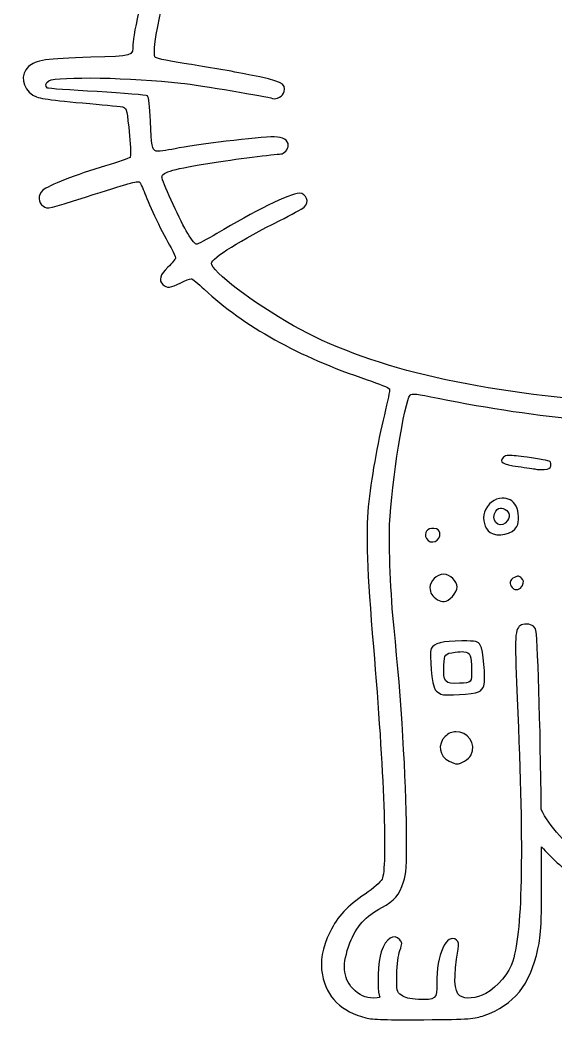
# Model space of a CAD drawing. Header units: millimetres. Extents: x -296 to 1, y -245 to 310.
# Drawn here: x -232.1 to -149.2, y -244.4 to -89.6 of the extents above; entities that cross this region are included whole.
import ezdxf

# ---------------------------------------------------------------- set-up
doc = ezdxf.new("R2010")
doc.units = ezdxf.units.MM
doc.layers.add('Layer_2', color=7, linetype='CONTINUOUS')

msp = doc.modelspace()

# ---------------------------------------------------------------- linework, layer by layer
at = {"layer": 'Layer_2', "color": 7}
for points in [[(-156.28565, -156.99443)], [(-157.40444, -163.59915)], [(-157.66283, -165.13342)], [(-167.98209, -168.30069)], [(-166.47831, -175.3938)], [(-154.863, -175.70696)], [(-163.64024, -185.71407)], [(-163.32294, -187.37453)], [(-164.57145, -199.76442)]]:
    msp.add_lwpolyline(points, close=True, dxfattribs=at)
msp.add_lwpolyline([(-178.5174, -244.08777), (-178.51688, -244.08777)], dxfattribs=at)
for points in [[(-211.16093, -95.34491), (-211.98657, -94.57876), (-209.21241, -82.295706), (-206.83148, -76.175022)], [(-211.4027, -79.746897), (-212.71481, -83.634808), (-214.63247, -91.72359), (-214.63247, -93.36984)], [(-214.63247, -93.36984), (-214.63247, -95.16817), (-214.51115, -95.13187), (-221.17058, -95.33044)], [(-221.17058, -95.33044), (-228.11493, -95.5375), (-229.6992, -95.77386), (-230.80306, -96.76963)], [(-206.0336, -96.39808), (-208.65297, -96.00489), (-210.96048, -95.53092), (-211.16093, -95.34491)], [(-230.80306, -96.76963), (-232.1384, -97.97422), (-231.81275, -100.0877), (-230.12093, -101.19623)], [(-196.64089, -98.03054), (-199.18751, -97.52569), (-203.41423, -96.79128), (-206.0336, -96.39808)], [(-227.89738, -100.09811), (-228.28379, -99.8593), (-228.15174, -99.2254), (-227.66328, -98.97466)], [(-227.66328, -98.97466), (-226.27385, -98.26142), (-214.66519, -98.4623), (-207.22319, -99.32813)], [(-191.18954, -100.63451), (-190.87291, -99.37295), (-191.58434, -99.03297), (-196.64089, -98.03054)], [(-220.17123, -100.65466), (-224.29492, -100.42619), (-227.77148, -100.17591), (-227.89738, -100.09811)], [(-207.22319, -99.32813), (-204.18339, -99.68179), (-193.77623, -101.41971), (-193.0008, -101.70318)], [(-193.0008, -101.70318), (-192.37411, -101.93227), (-191.366, -101.33757), (-191.18954, -100.63451)], [(-230.12093, -101.19623), (-229.33437, -101.71161), (-227.57342, -101.97312), (-221.31217, -102.5052)], [(-212.36706, -101.32439), (-212.53555, -101.18456), (-216.04756, -100.88312), (-220.17123, -100.65466)], [(-211.92006, -105.21511), (-212.00786, -102.9472), (-212.176, -101.48296), (-212.36706, -101.32439)], [(-221.31217, -102.5052), (-218.65577, -102.73095), (-216.30347, -102.98447), (-216.08458, -103.06847)], [(-216.08458, -103.06847), (-215.60142, -103.25387), (-215.54564, -103.51956), (-215.15854, -107.49301)], [(-211.04104, -109.88046), (-211.65619, -109.64441), (-211.77247, -109.0283), (-211.92006, -105.21511)], [(-215.15854, -107.49301), (-214.98744, -109.24973), (-214.95296, -110.73268), (-215.08054, -110.86024)], [(-192.7574, -107.66044), (-194.90643, -107.66045), (-205.23653, -108.89106), (-208.08877, -109.48668)], [(-190.55547, -108.98335), (-190.55547, -108.10446), (-191.29467, -107.66044), (-192.7574, -107.66044)], [(-208.08877, -109.48668), (-209.50598, -109.78265), (-210.83448, -109.95976), (-211.04104, -109.88046)], [(-191.69907, -110.30886), (-191.22149, -110.30486), (-190.55547, -109.53325), (-190.55547, -108.98335)], [(-215.08054, -110.86024), (-215.20592, -110.98561), (-216.91253, -111.56292), (-218.87307, -112.14337)], [(-202.32943, -111.65968), (-199.26287, -111.17235), (-192.51651, -110.31486), (-191.69907, -110.30886)], [(-218.87307, -112.14337), (-223.39213, -113.4813), (-227.81953, -115.20545), (-228.58928, -115.9266)], [(-210.13464, -113.85541), (-210.13464, -113.13465), (-208.22033, -112.59583), (-202.32943, -111.65968)], [(-221.95764, -116.97563), (-215.30969, -114.84544), (-213.91965, -114.45886), (-213.60673, -114.65226)], [(-206.35347, -122.23268), (-207.58275, -120.0686), (-210.13464, -114.41458), (-210.13464, -113.85541)], [(-228.58928, -115.9266), (-229.41194, -116.69737), (-229.37371, -117.84322), (-228.50608, -118.41172)], [(-213.60673, -114.65226), (-213.48569, -114.72706), (-213.11622, -115.53611), (-212.78611, -116.45008)], [(-228.50608, -118.41172), (-227.84712, -118.84348), (-227.65698, -118.80187), (-221.95764, -116.97563)], [(-212.78611, -116.45008), (-212.1679, -118.16174), (-209.94657, -122.75446), (-208.71917, -124.85835)], [(-188.86513, -116.39169), (-190.18443, -116.39169), (-196.05622, -119.26863), (-201.60544, -122.63368)], [(-188.10808, -118.56778), (-187.20388, -117.77544), (-187.68524, -116.39169), (-188.86513, -116.39169)], [(-191.87839, -120.62192), (-190.05938, -119.71526), (-188.36273, -118.79093), (-188.10808, -118.56778)], [(-202.46172, -127.2086), (-202.46172, -126.48005), (-197.75685, -123.55194), (-191.87839, -120.62192)], [(-204.8347, -124.26924), (-205.05764, -124.22704), (-205.7412, -123.31054), (-206.35347, -122.23268)], [(-201.60544, -122.63368), (-203.15857, -123.5755), (-204.61175, -124.31144), (-204.8347, -124.26924)], [(-208.71917, -124.85835), (-208.33714, -125.51319), (-208.02302, -126.20001), (-208.02102, -126.38436)], [(-208.02102, -126.38436), (-208.01902, -126.56871), (-208.55371, -127.23279), (-209.20855, -127.86024)], [(-209.20855, -127.86024), (-210.46055, -129.05988), (-210.68391, -129.82807), (-209.98369, -130.52829)], [(-189.71676, -136.92222), (-195.98598, -133.40356), (-202.46172, -128.46807), (-202.46172, -127.2086)], [(-207.22417, -130.28231), (-206.50624, -129.91851), (-205.78162, -129.62085), (-205.61342, -129.62085)], [(-205.61342, -129.62085), (-205.44523, -129.62085), (-204.52364, -130.35389), (-203.566, -131.2497)], [(-209.98369, -130.52829), (-209.40359, -131.10839), (-208.73663, -131.04874), (-207.22417, -130.28231)], [(-203.566, -131.2497), (-197.41782, -137.00102), (-188.98731, -141.68168), (-178.32723, -145.26228)], [(-141.07839, -148.66672), (-162.434, -147.10069), (-178.4887, -143.22406), (-189.71676, -136.92222)], [(-178.32723, -145.26228), (-176.47655, -145.8839), (-174.91022, -146.52793), (-174.84682, -146.6932)], [(-174.84682, -146.6932), (-174.78342, -146.85846), (-175.14066, -148.65079), (-175.64057, -150.67642)], [(-174.84217, -167.65842), (-174.53011, -161.20432), (-172.51205, -148.51252), (-171.662, -147.65757)], [(-171.662, -147.65757), (-171.37074, -147.36463), (-170.64347, -147.44104), (-167.331, -148.11284)], [(-167.331, -148.11284), (-151.29796, -151.36448), (-137.75729, -152.49875), (-122.3694, -151.87953)], [(-175.64057, -150.67642), (-176.75445, -155.18985), (-177.72505, -160.7196), (-178.14481, -164.94273)], [(-157.16983, -157.24037), (-157.93528, -158.00582), (-157.35133, -158.38771), (-154.92294, -158.71005)], [(-156.28565, -156.99439), (-156.80207, -156.98839), (-157.00115, -157.07169), (-157.16983, -157.24037)], [(-153.49564, -157.2802), (-154.93545, -157.09418), (-155.76922, -156.99999), (-156.28565, -156.99443)], [(-149.98319, -157.92254), (-150.10598, -157.80297), (-151.68676, -157.5139), (-153.49564, -157.2802)], [(-149.85348, -158.63102), (-149.80228, -158.3609), (-149.86048, -158.04212), (-149.98319, -157.92254)], [(-154.92294, -158.71005), (-153.6387, -158.88052), (-152.4091, -159.0618), (-152.19081, -159.1126)], [(-152.19081, -159.1126), (-151.97253, -159.1634), (-151.37858, -159.1866), (-150.87047, -159.1638)], [(-150.87047, -159.1638), (-150.20003, -159.1337), (-149.92108, -158.98744), (-149.85348, -158.63102)], [(-157.40444, -163.59915), (-158.52876, -163.65555), (-159.6965, -164.42724), (-160.13916, -165.76853)], [(-155.22111, -164.83474), (-155.68156, -163.94434), (-156.52997, -163.55532), (-157.40444, -163.59915)], [(-178.14481, -164.94273), (-178.55668, -169.08657), (-178.34121, -174.96184), (-177.34848, -186.63856)], [(-158.55734, -166.04447), (-158.32251, -165.42682), (-158.06085, -165.14567), (-157.66283, -165.13342)], [(-157.66283, -165.13345), (-157.53015, -165.12945), (-157.38241, -165.15535), (-157.21531, -165.20835)], [(-157.21531, -165.20835), (-156.35261, -165.48217), (-156.0504, -166.32409), (-156.54403, -167.07748)], [(-155.10898, -168.00043), (-154.71789, -167.26968), (-154.77355, -165.70022), (-155.22111, -164.83474)], [(-160.13916, -165.76853), (-160.50337, -166.8721), (-160.09536, -168.3227), (-159.25549, -168.91097)], [(-156.54403, -167.07748), (-157.4105, -168.39987), (-159.11948, -167.523), (-158.55734, -166.04447)], [(-174.15229, -183.72824), (-174.66119, -178.77573), (-174.99911, -170.90422), (-174.84217, -167.65842)], [(-167.98209, -168.30069), (-169.01237, -168.20089), (-169.58653, -168.97357), (-169.12414, -169.83755)], [(-167.05347, -168.99264), (-167.11997, -168.52349), (-167.33414, -168.36349), (-167.98209, -168.30069)], [(-159.25549, -168.91097), (-158.12834, -169.70045), (-155.73789, -169.17555), (-155.10898, -168.00043)], [(-169.12414, -169.83755), (-168.53766, -170.93339), (-166.87453, -170.25484), (-167.05347, -168.99264)], [(-166.47831, -175.3938), (-167.53284, -175.3938), (-168.59497, -176.4246), (-168.59497, -177.44794)], [(-164.36164, -177.38644), (-164.36164, -176.42612), (-165.45824, -175.3938), (-166.47831, -175.3938)], [(-155.48828, -175.87077), (-156.20205, -176.19599), (-156.36668, -176.93334), (-155.84226, -177.45776)], [(-154.863, -175.70696), (-155.02598, -175.68806), (-155.21298, -175.74536), (-155.48828, -175.87077)], [(-154.38344, -175.99893), (-154.56145, -175.82092), (-154.70001, -175.72586), (-154.863, -175.70696)], [(-154.25476, -177.10377), (-154.00388, -176.55317), (-154.02741, -176.35496), (-154.38344, -175.99893)], [(-168.59497, -177.44794), (-168.59497, -178.27902), (-168.21375, -178.87902), (-167.40435, -179.32173)], [(-166.39201, -179.61938), (-165.66716, -179.63148), (-164.36164, -178.19563), (-164.36164, -177.38644)], [(-155.84226, -177.45776), (-155.31785, -177.98217), (-154.57997, -177.81754), (-154.25476, -177.10377)], [(-167.40435, -179.32173), (-167.1133, -179.48092), (-166.65786, -179.61538), (-166.39201, -179.61938)], [(-172.2108, -215.34594), (-172.2694, -207.00791), (-173.02624, -194.68674), (-174.15229, -183.72824)], [(-154.16123, -183.1722), (-155.39557, -183.482), (-155.49163, -184.35377), (-155.15135, -192.16855)], [(-152.21871, -183.81247), (-152.51537, -183.25368), (-153.36747, -182.97298), (-154.16123, -183.1722)], [(-151.32781, -211.80714), (-151.45601, -199.21888), (-151.89082, -184.43011), (-152.21871, -183.81247)], [(-163.64024, -185.71407), (-166.6377, -185.71607), (-167.99214, -186.05549), (-168.37742, -186.90108)], [(-160.77581, -186.35848), (-161.17409, -185.75059), (-161.34298, -185.71307), (-163.64024, -185.71407)], [(-177.34848, -186.63856), (-175.71026, -205.90747), (-175.15599, -220.86775), (-176.01574, -222.60639)], [(-168.37742, -186.90108), (-168.73875, -187.69411), (-168.25608, -192.70509), (-167.76092, -193.30172)], [(-164.66291, -187.47163), (-164.09829, -187.39603), (-163.66139, -187.35321), (-163.32294, -187.37453)], [(-160.21771, -192.64595), (-159.92613, -191.48422), (-160.31921, -187.05533), (-160.77581, -186.35848)], [(-166.42405, -189.47822), (-166.34595, -187.69726), (-166.34625, -187.6971), (-164.66291, -187.47163)], [(-163.32294, -187.37448), (-162.30761, -187.43828), (-162.17831, -188.07701), (-162.14576, -190.12108)], [(-164.01593, -192.27237), (-166.33399, -192.36667), (-166.54025, -192.12716), (-166.42405, -189.47822)], [(-162.14576, -190.12108), (-162.11276, -192.19522), (-162.11306, -192.19497), (-164.01593, -192.27237)], [(-167.76092, -193.30172), (-167.57487, -193.52589), (-167.18057, -193.81548), (-166.88448, -193.94509)], [(-161.03781, -193.59473), (-160.67606, -193.42991), (-160.30731, -193.00285), (-160.21771, -192.64595)], [(-155.15135, -192.16855), (-154.01721, -218.21539), (-154.17805, -229.90845), (-155.7446, -235.29718)], [(-166.88448, -193.94509), (-166.19644, -194.24628), (-161.90323, -193.98899), (-161.03781, -193.59473)], [(-162.25273, -203.45463), (-161.24331, -201.5685), (-162.85253, -199.71965), (-164.57145, -199.76442)], [(-166.23439, -200.50907), (-167.46026, -201.73494), (-167.14822, -203.57194), (-165.58327, -204.34398)], [(-164.57145, -199.76442), (-165.14442, -199.77932), (-165.72995, -200.00463), (-166.23439, -200.50907)], [(-165.58327, -204.34398), (-165.12968, -204.56775), (-164.604, -204.75388), (-164.41487, -204.75688)], [(-164.41487, -204.75688), (-163.82978, -204.76718), (-162.5392, -203.98988), (-162.25273, -203.45463)], [(-144.21507, -219.77927), (-147.29171, -217.391), (-150.20576, -214.32352), (-151.32781, -211.80714)], [(-172.66349, -223.01886), (-172.22763, -221.74084), (-172.1724, -220.80658), (-172.2108, -215.34594)], [(-151.27203, -218.52085), (-151.27187, -218.23812), (-151.27903, -217.87749), (-151.28003, -217.5881)], [(-151.28003, -217.5881), (-149.78178, -219.30379), (-147.9929, -220.89573), (-146.17595, -222.30615)], [(-151.84512, -233.39695), (-151.31281, -230.97625), (-151.27903, -230.0962), (-151.27203, -218.52085)], [(-176.01574, -222.60639), (-176.24224, -223.06444), (-177.32561, -224.00879), (-178.64917, -224.90083)], [(-176.03899, -226.98554), (-174.1213, -225.96343), (-173.36408, -225.07313), (-172.66349, -223.01886)], [(-178.64917, -224.90083), (-181.4372, -226.7799), (-182.86931, -228.33207), (-184.07106, -230.77902)], [(-180.99166, -232.48392), (-180.0012, -229.91558), (-178.58328, -228.34163), (-176.03899, -226.98554)], [(-184.07106, -230.77902), (-185.30681, -233.29527), (-185.67242, -235.33692), (-185.26169, -237.42461)], [(-173.26345, -231.97284), (-174.18309, -230.95664), (-175.37813, -231.74389), (-176.1501, -233.87453)], [(-173.24895, -233.62648), (-172.85447, -232.54671), (-172.85523, -232.42388), (-173.26345, -231.97284)], [(-164.45621, -232.04622), (-165.99105, -230.77242), (-167.63151, -234.36964), (-167.50667, -238.73521)], [(-164.22625, -233.4575), (-164.09121, -232.6502), (-164.14765, -232.30234), (-164.45621, -232.04622)], [(-180.55086, -239.51295), (-182.10278, -237.87271), (-182.23813, -235.71613), (-180.99166, -232.48392)], [(-173.71456, -237.40506), (-173.68936, -235.75558), (-173.51808, -234.36303), (-173.24895, -233.62648)], [(-163.94668, -240.66016), (-164.86846, -239.98615), (-164.95337, -237.80433), (-164.22625, -233.4575)], [(-160.17795, -243.70536), (-155.51365, -242.04333), (-153.08607, -239.04011), (-151.84512, -233.39695)], [(-176.1501, -233.87453), (-176.62081, -235.17367), (-176.81935, -239.76969), (-176.43845, -240.54751)], [(-155.7446, -235.29718), (-156.25213, -237.04304), (-158.16489, -239.3319), (-159.91127, -240.28292)], [(-185.26169, -237.42461), (-184.58129, -240.883), (-182.32219, -243.1148), (-178.5174, -244.08777)], [(-173.01383, -240.57541), (-173.74336, -240.02567), (-173.75386, -239.97684), (-173.71456, -237.40506)], [(-177.31127, -241.01053), (-178.59104, -241.01053), (-179.55573, -240.56471), (-180.55086, -239.51295)], [(-167.50667, -238.73521), (-167.43887, -241.10464), (-167.72172, -241.35031), (-170.36799, -241.22447)], [(-176.43845, -240.54751), (-176.24106, -240.95063), (-176.35385, -241.01053), (-177.31127, -241.01053)], [(-170.36799, -241.22447), (-171.7968, -241.15657), (-172.45797, -240.99426), (-173.01383, -240.57541)], [(-159.91127, -240.28292), (-161.37988, -241.08268), (-163.14314, -241.24773), (-163.94668, -240.66016)], [(-178.51688, -244.08777), (-177.56053, -244.33221), (-175.0662, -244.4085), (-169.52156, -244.36321)], [(-169.52156, -244.36321), (-162.32416, -244.30441), (-161.74493, -244.26371), (-160.17795, -243.70536)]]:
    msp.add_open_spline(points, degree=3, dxfattribs=at)

doc.saveas('drawing.dxf')
